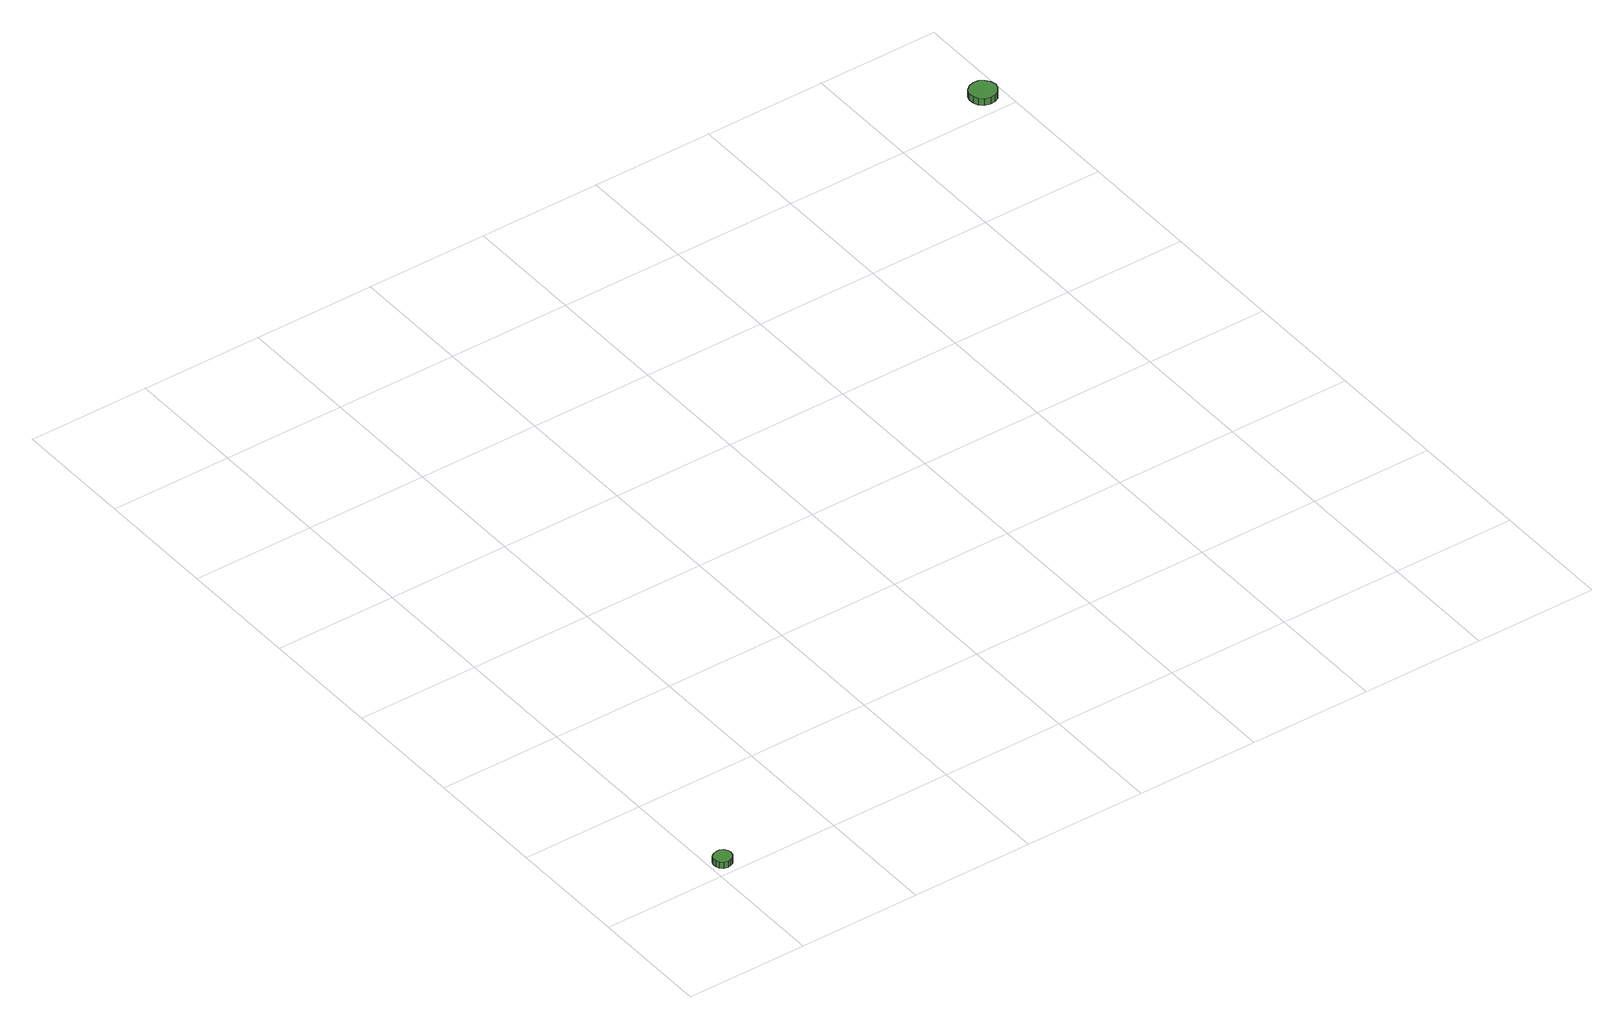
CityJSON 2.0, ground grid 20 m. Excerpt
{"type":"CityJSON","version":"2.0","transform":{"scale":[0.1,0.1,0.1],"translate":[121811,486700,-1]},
"CityObjects":{
"tree1":{"type":"SolitaryVegetationObject","attributes":{"function":"something"},"geometry":[{"type":"MultiSurface","lod":"1","boundaries":[[[0,1,2,3,4,5,6,7,8,9,10,11,12,13,14]],[[15,16,17,18,19,20,21,22,23,24,25,26,27,28,29]],[[0,29,28,1]],[[1,28,27,2]],[[2,27,26,3]],[[3,26,25,4]],[[4,25,24,5]],[[5,24,23,6]],[[6,23,22,7]],[[7,22,21,8]],[[8,21,20,9]],[[9,20,19,10]],[[10,19,18,11]],[[11,18,17,12]],[[12,17,16,13]],[[13,16,15,14]],[[14,15,29,0]]]}]},
"tree2":{"type":"SolitaryVegetationObject","attributes":{"function":"something"},"geometry":[{"type":"MultiSurface","lod":"1","boundaries":[[[30,31,32,33,34,35,36,37,38,39,40,41,42,43,44]],[[45,46,47,48,49,50,51,52,53,54,55,56,57,58,59]],[[30,59,58,31]],[[31,58,57,32]],[[32,57,56,33]],[[33,56,55,34]],[[34,55,54,35]],[[35,54,53,36]],[[36,53,52,37]],[[37,52,51,38]],[[38,51,50,39]],[[39,50,49,40]],[[40,49,48,41]],[[41,48,47,42]],[[42,47,46,43]],[[43,46,45,44]],[[44,45,59,30]]]}]}
},
"vertices":[
[36,25,19],[35,31,19],[31,36,19],[26,39,19],[20,39,19],[14,37,19],[9,33,19],[7,28,19],[7,22,19],[9,16,19],[14,12,19],[20,10,19],[26,11,19],[31,14,19],[35,19,19],[35,19,8],[31,14,8],[26,11,8],[20,10,8],[14,12,8],[9,16,8],[7,22,8],[7,28,8],[9,33,8],[14,37,8],[20,39,8],[26,39,8],[31,36,8],[35,31,8],[36,25,8],
[1392,1238,19],[1390,1247,19],[1384,1254,19],[1377,1259,19],[1368,1260,19],[1359,1257,19],[1352,1251,19],[1349,1243,19],[1349,1234,19],[1352,1226,19],[1359,1220,19],[1368,1217,19],[1377,1218,19],[1384,1222,19],[1390,1230,19],[1390,1230,7],[1384,1222,7],[1377,1218,7],[1368,1217,7],[1359,1220,7],[1352,1226,7],[1349,1234,7],[1349,1243,7],[1352,1251,7],[1359,1257,7],[1368,1260,7],[1377,1259,7],[1384,1254,7],[1390,1247,7],[1392,1238,7]
]}
